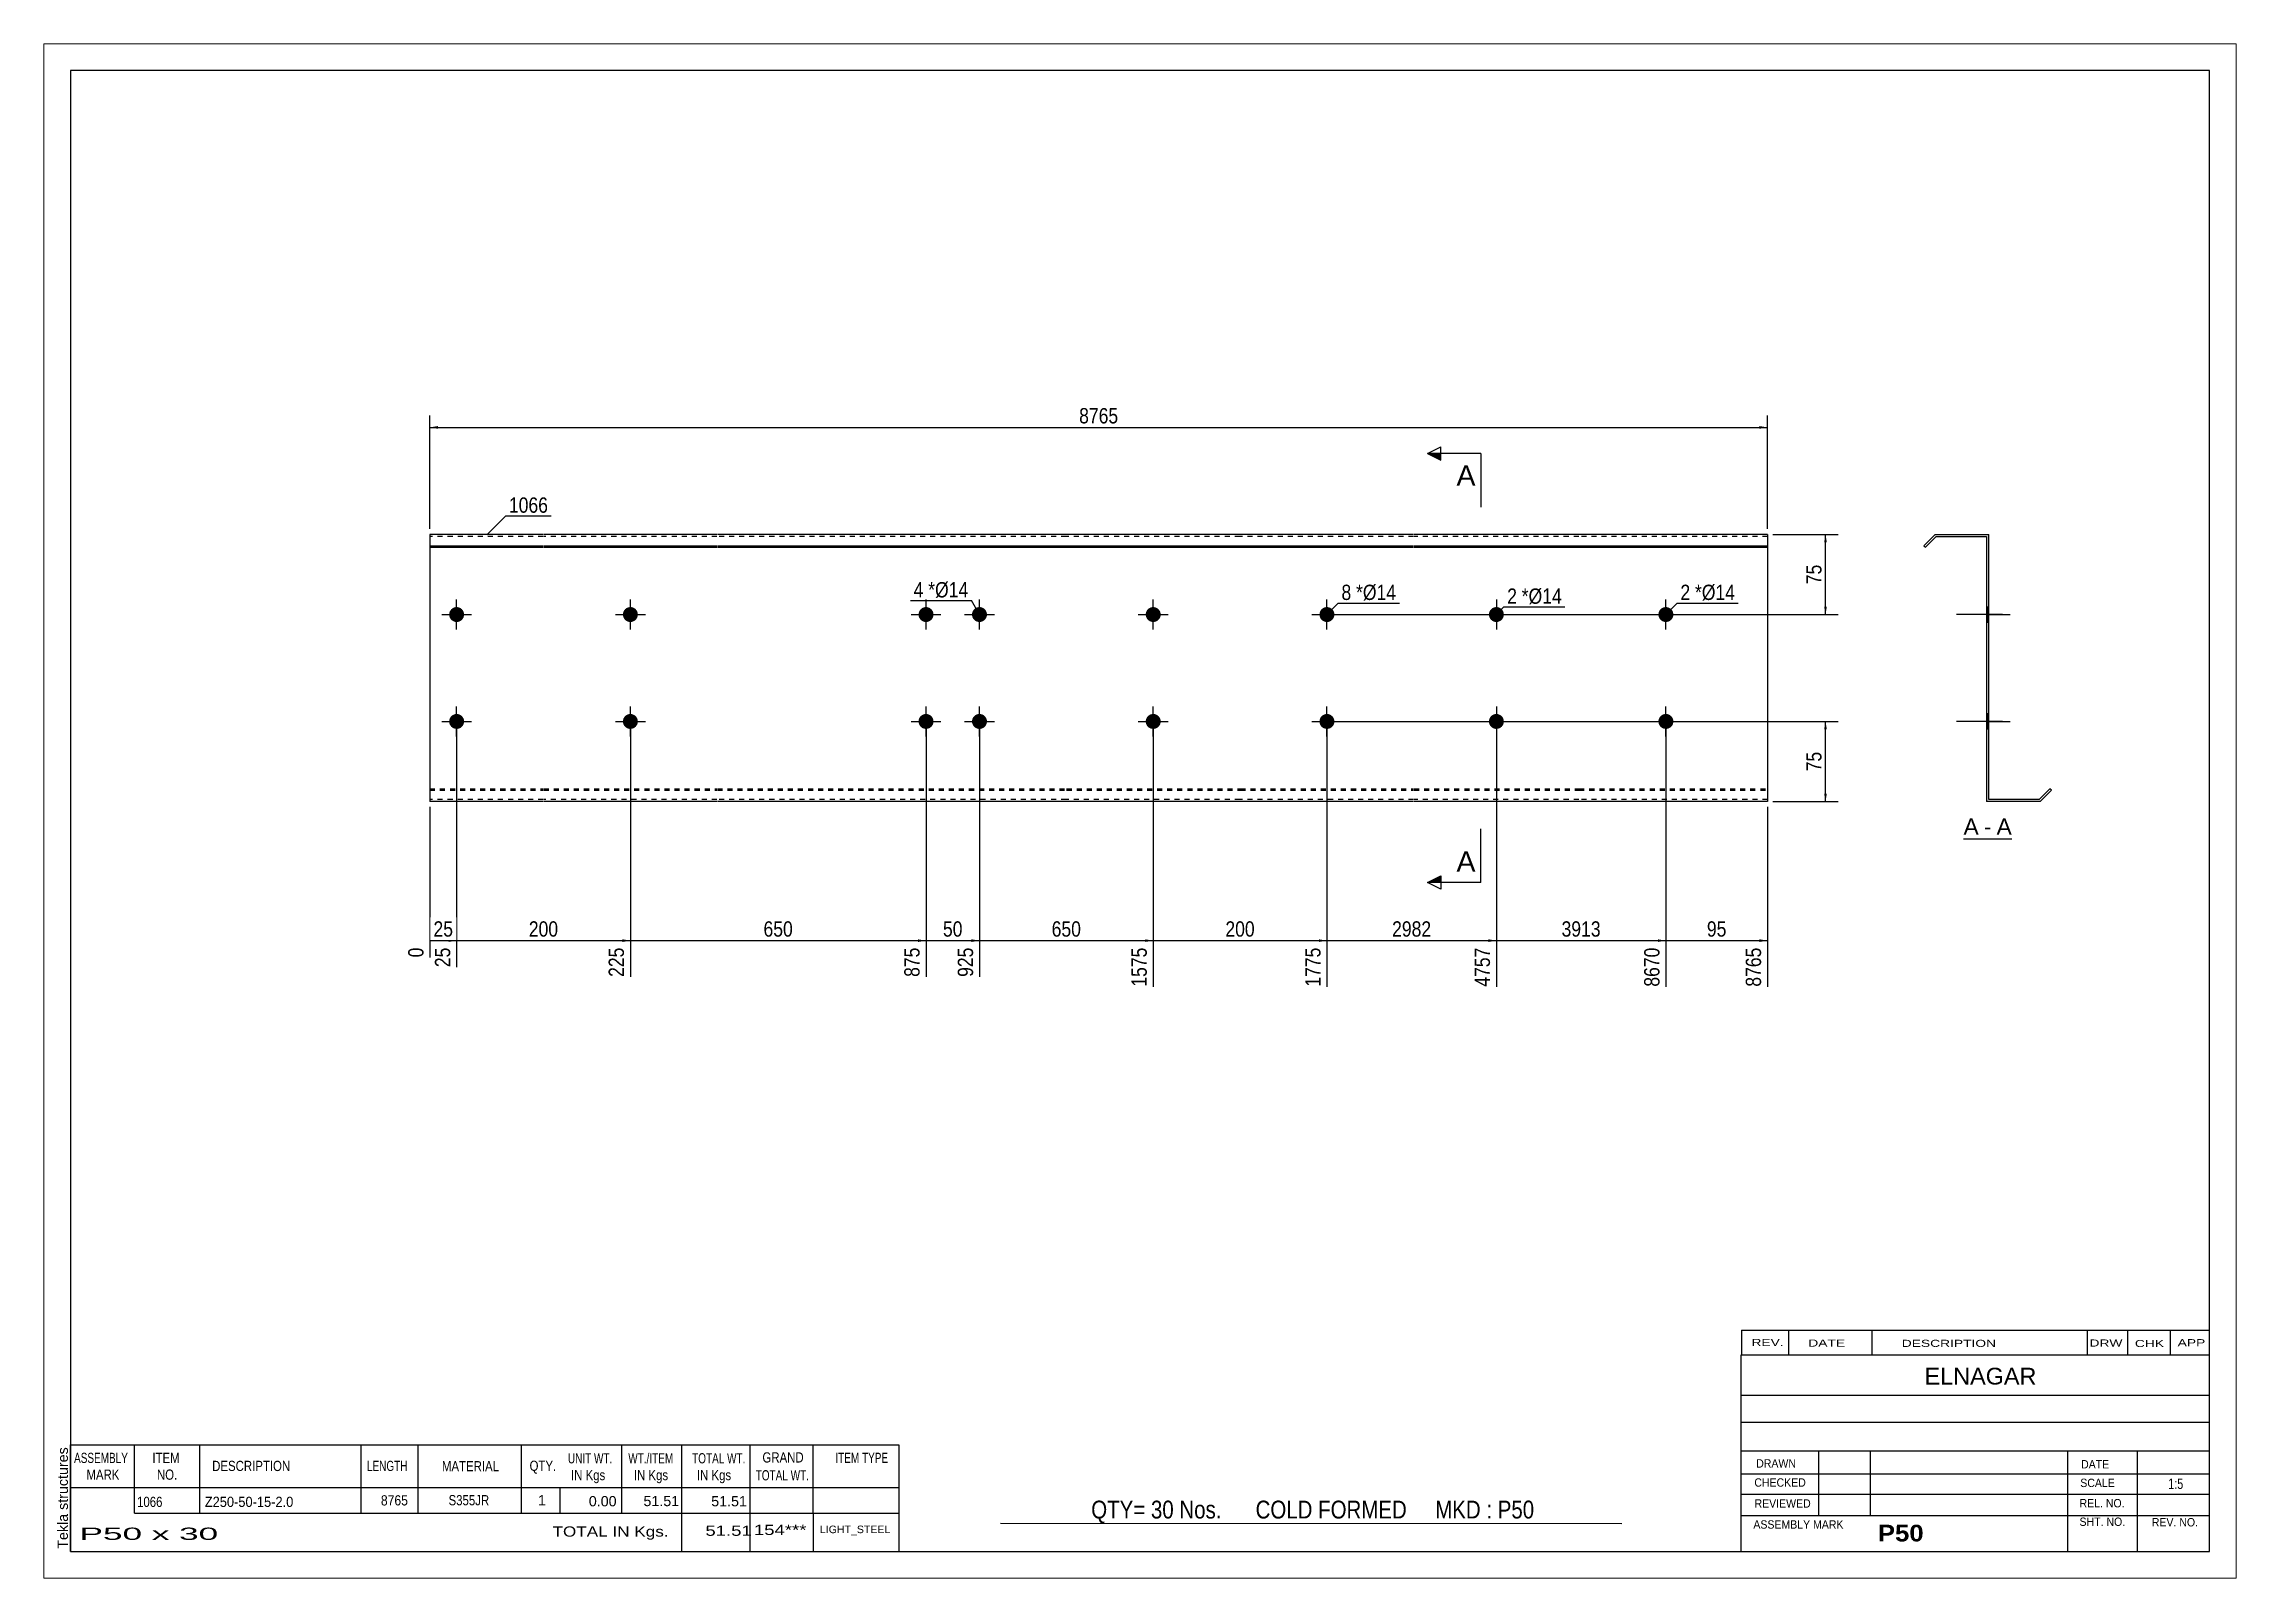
# Paper-space layout 'Layout1' of a CAD drawing. Header units: millimetres. Extents: x 0 to 410, y 0 to 287.
# The model-space entities are those that its viewports show. They can reach past a viewport. Long polylines and large blocks are cut down to what shows.
import ezdxf

# ---------------------------------------------------------------- set-up
doc = ezdxf.new("R2010")
doc.units = ezdxf.units.MM
doc.linetypes.add('DXK_LINE_DOT1', pattern=[1.8814, 0.9407, -0.9407])
doc.layers.add('Viewport layer', color=7, linetype='Continuous', plot=False)
doc.styles.add('Arial', font='ARIAL.TTF', dxfattribs={"height": 0.2})
doc.styles.add('Arial Bold', font='ARIALBD.TTF', dxfattribs={"height": 0.2})
doc.styles.add('Arial Narrow', font='ARIALN.TTF', dxfattribs={"height": 0.2})

# ---------------------------------------------------------------- blocks, each defined once
blk = doc.blocks.new('Unknown-629082755-1583')
at = {"color": 5, "linetype": 'Continuous'}
for p, q in [((332.8, 111.75), (-67.2, 111.75)), ((-67.2, 111.75), (-67.2, -165.25)), ((332.8, -165.25), (332.8, 111.75)), ((-67.2, -165.25), (332.8, -165.25))]:
    blk.add_line(p, q, dxfattribs=at)
at = {"color": 174, "linetype": 'Continuous', "style": 'Arial'}
blk.add_text('Tekla structures', height=1.9102, rotation=90, dxfattribs=at).set_placement((-67.7, -164.75))
blk = doc.blocks.new('Unknown-629082755-12 - 1229')
at = {"color": 7, "linetype": 'Continuous'}
blk.add_line((286.81, -31.95), (295.84, -31.95), dxfattribs=at)
at = {"color": 0, "linetype": 'Continuous'}
blk.add_wipeout([(289.65, -31.2), (289.65, -28), (286.81, -28), (286.81, -31.2)], dxfattribs=at)
blk.add_wipeout([(292.03, -31.2), (292.03, -28), (290.61, -28), (290.61, -31.2)], dxfattribs=at)
at = {"color": 96, "linetype": 'Continuous', "style": 'Arial'}
blk.add_text('A', height=3.06, dxfattribs=at).set_placement((286.81, -31.2))
at = {"color": 0, "linetype": 'Continuous'}
blk.add_wipeout([(295.84, -31.2), (295.84, -28), (292.99, -28), (292.99, -31.2)], dxfattribs=at)
at = {"color": 96, "linetype": 'Continuous', "style": 'Arial'}
for s, p in [('A', (292.99, -31.2)), ('-', (290.61, -31.2))]:
    blk.add_text(s, height=3.06, dxfattribs=at).set_placement(p)
blk = doc.blocks.new('Bolt-629082755-1223 - 1203')
at = {"linetype": 'Continuous'}
for points in [[(3.6, 10, -1), (6.4, 10, -1)], [(166.36, 10, -1), (169.16, 10, -1)]]:
    blk.add_hatch(color=3, dxfattribs=at).paths.add_polyline_path(points)
at = {"color": 3, "linetype": 'Continuous'}
for p, q in [((5, 7.2), (5, 12.8)), ((167.76, 7.2), (167.76, 12.8)), ((2.2, 10), (7.8, 10)), ((164.96, 10), (170.56, 10))]:
    blk.add_line(p, q, dxfattribs=at)
blk = doc.blocks.new('Part-629082755-1218 - 1203')
at = {"color": 2, "linetype": 'Continuous'}
for p, q in [((0, 25), (0, -25)), ((21.19, 25), (0, 25)), ((53.68, 25), (21.29, 25)), ((118.98, 25), (53.78, 25)), ((151.46, 25), (119.08, 25)), ((183.95, 25), (151.56, 25)), ((214.85, 25), (184.05, 25)), ((250.15, 25), (214.95, 25)), ((250.15, 25), (250.15, -25)), ((0, 22.88), (21.19, 22.88)), ((0, 22.6), (21.19, 22.6)), ((21.29, 22.88), (53.68, 22.88)), ((21.29, 22.6), (53.68, 22.6)), ((53.78, 22.88), (118.98, 22.88)), ((53.78, 22.6), (118.98, 22.6)), ((119.08, 22.88), (151.46, 22.88)), ((119.08, 22.6), (151.46, 22.6)), ((151.56, 22.88), (183.95, 22.88)), ((151.56, 22.6), (183.95, 22.6)), ((184.05, 22.88), (214.85, 22.88)), ((184.05, 22.6), (214.85, 22.6)), ((214.95, 22.88), (250.15, 22.88)), ((214.95, 22.6), (250.15, 22.6)), ((21.19, -25), (0, -25)), ((53.68, -25), (21.29, -25)), ((118.98, -25), (53.78, -25)), ((151.46, -25), (119.08, -25)), ((183.95, -25), (151.56, -25)), ((214.85, -25), (184.05, -25)), ((250.15, -25), (214.95, -25))]:
    blk.add_line(p, q, dxfattribs=at)
at = {"color": 7, "linetype": 'DXK_LINE_DOT1'}
for p, q in [((21.19, 24.6), (0, 24.6)), ((53.68, 24.6), (21.29, 24.6)), ((118.98, 24.6), (53.78, 24.6)), ((151.46, 24.6), (119.08, 24.6)), ((183.95, 24.6), (151.56, 24.6)), ((214.85, 24.6), (184.05, 24.6)), ((250.15, 24.6), (214.95, 24.6)), ((0, -22.6), (21.19, -22.6)), ((0, -22.88), (21.19, -22.88)), ((21.19, -24.6), (0, -24.6)), ((21.29, -22.6), (53.68, -22.6)), ((21.29, -22.88), (53.68, -22.88)), ((53.68, -24.6), (21.29, -24.6)), ((53.78, -22.6), (118.98, -22.6)), ((53.78, -22.88), (118.98, -22.88)), ((118.98, -24.6), (53.78, -24.6)), ((119.08, -22.6), (151.46, -22.6)), ((119.08, -22.88), (151.46, -22.88)), ((151.46, -24.6), (119.08, -24.6)), ((151.56, -22.6), (183.95, -22.6)), ((151.56, -22.88), (183.95, -22.88)), ((183.95, -24.6), (151.56, -24.6)), ((184.05, -22.6), (214.85, -22.6)), ((184.05, -22.88), (214.85, -22.88)), ((214.85, -24.6), (184.05, -24.6)), ((214.95, -22.6), (250.15, -22.6)), ((214.95, -22.88), (250.15, -22.88)), ((250.15, -24.6), (214.95, -24.6))]:
    blk.add_line(p, q, dxfattribs=at)
blk = doc.blocks.new('Bolt-629082755-1219 - 1203')
at = {"linetype": 'Continuous'}
for points in [[(91.38, 10, -1), (94.18, 10, -1)], [(101.38, 10, -1), (104.18, 10, -1)], [(91.38, -10, -1), (94.18, -10, -1)], [(101.38, -10, -1), (104.18, -10, -1)]]:
    blk.add_hatch(color=3, dxfattribs=at).paths.add_polyline_path(points)
at = {"color": 3, "linetype": 'Continuous'}
for p, q in [((92.78, 7.2), (92.78, 12.8)), ((102.78, 7.2), (102.78, 12.8)), ((89.98, 10), (95.58, 10)), ((99.98, 10), (105.58, 10)), ((92.78, -12.8), (92.78, -7.2)), ((102.78, -12.8), (102.78, -7.2)), ((89.98, -10), (95.58, -10)), ((99.98, -10), (105.58, -10))]:
    blk.add_line(p, q, dxfattribs=at)
blk = doc.blocks.new('Bolt-629082755-1220 - 1203')
at = {"linetype": 'Continuous'}
for points in [[(36.09, 10, -1), (38.89, 10, -1)], [(133.87, 10, -1), (136.67, 10, -1)]]:
    blk.add_hatch(color=3, dxfattribs=at).paths.add_polyline_path(points)
at = {"color": 3, "linetype": 'Continuous'}
for p, q in [((37.49, 7.2), (37.49, 12.8)), ((135.27, 7.2), (135.27, 12.8)), ((34.69, 10), (40.29, 10)), ((132.47, 10), (138.07, 10))]:
    blk.add_line(p, q, dxfattribs=at)
blk = doc.blocks.new('Bolt-629082755-1221 - 1203')
at = {"linetype": 'Continuous'}
for points in [[(36.09, -10, -1), (38.89, -10, -1)], [(133.87, -10, -1), (136.67, -10, -1)]]:
    blk.add_hatch(color=3, dxfattribs=at).paths.add_polyline_path(points)
at = {"color": 3, "linetype": 'Continuous'}
for p, q in [((37.49, -12.8), (37.49, -7.2)), ((135.27, -12.8), (135.27, -7.2)), ((34.69, -10), (40.29, -10)), ((132.47, -10), (138.07, -10))]:
    blk.add_line(p, q, dxfattribs=at)
blk = doc.blocks.new('Bolt-629082755-1222 - 1203')
at = {"linetype": 'Continuous'}
for points in [[(3.6, -10, -1), (6.4, -10, -1)], [(166.36, -10, -1), (169.16, -10, -1)]]:
    blk.add_hatch(color=3, dxfattribs=at).paths.add_polyline_path(points)
at = {"color": 3, "linetype": 'Continuous'}
for p, q in [((5, -12.8), (5, -7.2)), ((167.76, -12.8), (167.76, -7.2)), ((2.2, -10), (7.8, -10)), ((164.96, -10), (170.56, -10))]:
    blk.add_line(p, q, dxfattribs=at)
blk = doc.blocks.new('Bolt-629082755-1224 - 1203')
at = {"linetype": 'Continuous'}
for points in [[(200.85, 10, -1), (198.05, 10, -1)], [(200.85, -10, -1), (198.05, -10, -1)]]:
    blk.add_hatch(color=3, dxfattribs=at).paths.add_polyline_path(points)
at = {"color": 3, "linetype": 'Continuous'}
for p, q in [((199.45, 12.8), (199.45, 7.2)), ((196.65, 10), (202.25, 10)), ((199.45, -7.2), (199.45, -12.8)), ((196.65, -10), (202.25, -10))]:
    blk.add_line(p, q, dxfattribs=at)
blk = doc.blocks.new('Bolt-629082755-1225 - 1203')
at = {"linetype": 'Continuous'}
for points in [[(229.75, 10, -1), (232.55, 10, -1)], [(229.75, -10, -1), (232.55, -10, -1)]]:
    blk.add_hatch(color=3, dxfattribs=at).paths.add_polyline_path(points)
at = {"color": 3, "linetype": 'Continuous'}
for p, q in [((231.15, 7.2), (231.15, 12.8)), ((228.35, 10), (233.95, 10)), ((231.15, -12.8), (231.15, -7.2)), ((228.35, -10), (233.95, -10))]:
    blk.add_line(p, q, dxfattribs=at)
blk = doc.blocks.new('Bolt-629082755-1232 - 1229')
at = {"linetype": 'Continuous'}
for points in [[(291.12, 11.4), (291.12, 8.6), (291.52, 8.6), (291.52, 11.4)], [(291.12, 11.4), (291.12, 8.6), (291.52, 8.6), (291.52, 11.4)], [(291.12, -8.6), (291.12, -11.4), (291.52, -11.4), (291.52, -8.6)], [(291.12, -8.6), (291.12, -11.4), (291.52, -11.4), (291.52, -8.6)]]:
    blk.add_hatch(color=3, dxfattribs=at).paths.add_polyline_path(points)
at = {"color": 3, "linetype": 'Continuous'}
for p, q in [((294.12, 10), (286.52, 10)), ((294.12, 10), (286.52, 10)), ((291.52, 11.4), (291.12, 11.4)), ((291.52, 11.4), (291.12, 11.4)), ((291.52, 8.6), (291.12, 8.6)), ((291.52, 8.6), (291.12, 8.6)), ((294.12, -10), (286.52, -10)), ((294.12, -10), (286.52, -10)), ((291.52, -8.6), (291.12, -8.6)), ((291.52, -8.6), (291.12, -8.6)), ((291.52, -11.4), (291.12, -11.4)), ((291.52, -11.4), (291.12, -11.4))]:
    blk.add_line(p, q, dxfattribs=at)
blk = doc.blocks.new('Part-629082755-1231 - 1229')
at = {"color": 2, "linetype": 'Continuous'}
for p, q in [((281.52, 25), (279.4, 22.88)), ((281.52, 25), (291.52, 25)), ((291.52, -24.6), (291.52, 25)), ((279.4, 22.88), (279.68, 22.6)), ((279.68, 22.6), (281.69, 24.6)), ((281.69, 24.6), (291.12, 24.6)), ((291.12, 24.6), (291.12, -25)), ((300.96, -24.6), (291.52, -24.6)), ((302.96, -22.6), (300.96, -24.6)), ((301.12, -25), (303.24, -22.88)), ((303.24, -22.88), (302.96, -22.6)), ((301.12, -25), (291.12, -25))]:
    blk.add_line(p, q, dxfattribs=at)
blk = doc.blocks.new('Bolt-629082755-1233 - 1229')
at = {"linetype": 'Continuous'}
blk.add_hatch(color=3, dxfattribs=at).paths.add_polyline_path([(291.12, 11.4), (291.12, 8.6), (291.52, 8.6), (291.52, 11.4)])
blk.add_hatch(color=3, dxfattribs=at).paths.add_polyline_path([(291.12, 11.4), (291.12, 8.6), (291.52, 8.6), (291.52, 11.4)])
at = {"color": 3, "linetype": 'Continuous'}
for p, q in [((293.12, 10), (286.52, 10)), ((293.12, 10), (286.52, 10)), ((291.52, 11.4), (291.12, 11.4)), ((291.52, 11.4), (291.12, 11.4)), ((291.52, 8.6), (291.12, 8.6)), ((291.52, 8.6), (291.12, 8.6))]:
    blk.add_line(p, q, dxfattribs=at)
blk = doc.blocks.new('Bolt-629082755-1234 - 1229')
at = {"linetype": 'Continuous'}
blk.add_hatch(color=3, dxfattribs=at).paths.add_polyline_path([(291.12, -8.6), (291.12, -11.4), (291.52, -11.4), (291.52, -8.6)])
blk.add_hatch(color=3, dxfattribs=at).paths.add_polyline_path([(291.12, -8.6), (291.12, -11.4), (291.52, -11.4), (291.52, -8.6)])
at = {"color": 3, "linetype": 'Continuous'}
for p, q in [((293.12, -10), (286.52, -10)), ((293.12, -10), (286.52, -10)), ((291.52, -8.6), (291.12, -8.6)), ((291.52, -8.6), (291.12, -8.6)), ((291.52, -11.4), (291.12, -11.4)), ((291.52, -11.4), (291.12, -11.4))]:
    blk.add_line(p, q, dxfattribs=at)
blk = doc.blocks.new('Bolt-629082755-1235 - 1229')
at = {"linetype": 'Continuous'}
blk.add_hatch(color=3, dxfattribs=at).paths.add_polyline_path([(291.12, -8.6), (291.12, -11.4), (291.52, -11.4), (291.52, -8.6)])
blk.add_hatch(color=3, dxfattribs=at).paths.add_polyline_path([(291.12, -8.6), (291.12, -11.4), (291.52, -11.4), (291.52, -8.6)])
at = {"color": 3, "linetype": 'Continuous'}
for p, q in [((293.12, -10), (286.52, -10)), ((293.12, -10), (286.52, -10)), ((291.52, -8.6), (291.12, -8.6)), ((291.52, -8.6), (291.12, -8.6)), ((291.52, -11.4), (291.12, -11.4)), ((291.52, -11.4), (291.12, -11.4))]:
    blk.add_line(p, q, dxfattribs=at)
blk = doc.blocks.new('Bolt-629082755-1236 - 1229')
at = {"linetype": 'Continuous'}
blk.add_hatch(color=3, dxfattribs=at).paths.add_polyline_path([(291.12, 11.4), (291.12, 8.6), (291.52, 8.6), (291.52, 11.4)])
blk.add_hatch(color=3, dxfattribs=at).paths.add_polyline_path([(291.12, 11.4), (291.12, 8.6), (291.52, 8.6), (291.52, 11.4)])
at = {"color": 3, "linetype": 'Continuous'}
for p, q in [((293.12, 10), (286.52, 10)), ((293.12, 10), (286.52, 10)), ((291.52, 11.4), (291.12, 11.4)), ((291.52, 11.4), (291.12, 11.4)), ((291.52, 8.6), (291.12, 8.6)), ((291.52, 8.6), (291.12, 8.6))]:
    blk.add_line(p, q, dxfattribs=at)
blk = doc.blocks.new('Bolt-629082755-1237 - 1229')
at = {"linetype": 'Continuous'}
for points in [[(291.52, 8.6), (291.52, 11.4), (291.12, 11.4), (291.12, 8.6)], [(291.52, -11.4), (291.52, -8.6), (291.12, -8.6), (291.12, -11.4)]]:
    blk.add_hatch(color=3, dxfattribs=at).paths.add_polyline_path(points)
at = {"color": 3, "linetype": 'Continuous'}
for p, q in [((291.12, 11.4), (291.52, 11.4)), ((291.12, 10), (295.52, 10)), ((291.12, 8.6), (291.52, 8.6)), ((291.12, -8.6), (291.52, -8.6)), ((291.12, -10), (295.52, -10)), ((291.12, -11.4), (291.52, -11.4))]:
    blk.add_line(p, q, dxfattribs=at)
blk = doc.blocks.new('Bolt-629082755-1238 - 1229')
at = {"linetype": 'Continuous'}
for points in [[(291.12, 11.4), (291.12, 8.6), (291.52, 8.6), (291.52, 11.4)], [(291.12, -8.6), (291.12, -11.4), (291.52, -11.4), (291.52, -8.6)]]:
    blk.add_hatch(color=3, dxfattribs=at).paths.add_polyline_path(points)
at = {"color": 3, "linetype": 'Continuous'}
for p, q in [((294.12, 10), (285.52, 10)), ((291.52, 11.4), (291.12, 11.4)), ((291.52, 8.6), (291.12, 8.6)), ((294.12, -10), (285.52, -10)), ((291.52, -8.6), (291.12, -8.6)), ((291.52, -11.4), (291.12, -11.4))]:
    blk.add_line(p, q, dxfattribs=at)
blk = doc.blocks.new('StraightDimension-629082755-1249 - 1203')
at = {"linetype": 'Continuous'}
blk.add_hatch(color=7, dxfattribs=at).paths.add_polyline_path([(248.65, -50.75), (250.15, -51), (248.65, -51.25)])
at = {"color": 7, "linetype": 'Continuous'}
for p, q in [((231.15, -11), (231.15, -59.61)), ((250.15, -26), (250.15, -59.61)), ((231.15, -51), (250.15, -51))]:
    blk.add_line(p, q, dxfattribs=at)
at = {"color": 0}
blk.add_wipeout([(243.07, -50.85), (243.07, -46.65), (238.22, -46.65), (238.22, -50.85)], dxfattribs=at)
at = {"color": 0, "linetype": 'Continuous'}
blk.add_wipeout([(249.55, -51.7), (245.35, -51.7), (245.35, -60.21), (249.55, -60.21)], dxfattribs=at)
at = {"color": 3, "style": 'Arial Narrow'}
blk.add_text('95', height=2.863, dxfattribs=at).set_placement((238.82, -50.25))
at = {"color": 3, "linetype": 'Continuous', "style": 'Arial Narrow'}
blk.add_text('8765', height=2.863, rotation=90.0002, dxfattribs=at).set_placement((248.95, -59.61))
blk = doc.blocks.new('StraightDimension-629082755-1250 - 1203')
at = {"linetype": 'Continuous'}
blk.add_hatch(color=7, dxfattribs=at).paths.add_polyline_path([(229.65, -50.75), (231.15, -51), (229.65, -51.25)])
at = {"color": 7, "linetype": 'Continuous'}
for p, q in [((199.45, -11), (199.45, -59.61)), ((231.15, -11), (231.15, -59.61)), ((199.45, -51), (231.15, -51))]:
    blk.add_line(p, q, dxfattribs=at)
at = {"color": 0}
blk.add_wipeout([(219.55, -50.85), (219.55, -46.65), (211.04, -46.65), (211.04, -50.85)], dxfattribs=at)
at = {"color": 0, "linetype": 'Continuous'}
blk.add_wipeout([(230.55, -51.7), (226.35, -51.7), (226.35, -60.21), (230.55, -60.21)], dxfattribs=at)
at = {"color": 3, "style": 'Arial Narrow'}
blk.add_text('3913', height=2.863, dxfattribs=at).set_placement((211.64, -50.25))
at = {"color": 3, "linetype": 'Continuous', "style": 'Arial Narrow'}
blk.add_text('8670', height=2.863, rotation=90.0002, dxfattribs=at).set_placement((229.95, -59.61))
blk = doc.blocks.new('StraightDimension-629082755-1251 - 1203')
at = {"linetype": 'Continuous'}
blk.add_hatch(color=7, dxfattribs=at).paths.add_polyline_path([(197.95, -50.75), (199.45, -51), (197.95, -51.25)])
at = {"color": 7, "linetype": 'Continuous'}
for p, q in [((167.76, -11), (167.76, -59.61)), ((199.45, -11), (199.45, -59.61)), ((167.76, -51), (199.45, -51))]:
    blk.add_line(p, q, dxfattribs=at)
at = {"color": 0}
blk.add_wipeout([(187.86, -50.85), (187.86, -46.65), (179.35, -46.65), (179.35, -50.85)], dxfattribs=at)
at = {"color": 0, "linetype": 'Continuous'}
blk.add_wipeout([(198.85, -51.7), (194.65, -51.7), (194.65, -60.21), (198.85, -60.21)], dxfattribs=at)
at = {"color": 3, "style": 'Arial Narrow'}
blk.add_text('2982', height=2.863, dxfattribs=at).set_placement((179.95, -50.25))
at = {"color": 3, "linetype": 'Continuous', "style": 'Arial Narrow'}
blk.add_text('4757', height=2.863, rotation=90.0002, dxfattribs=at).set_placement((198.25, -59.61))
blk = doc.blocks.new('StraightDimension-629082755-1252 - 1203')
at = {"linetype": 'Continuous'}
blk.add_hatch(color=7, dxfattribs=at).paths.add_polyline_path([(166.26, -50.75), (167.76, -51), (166.26, -51.25)])
at = {"color": 7, "linetype": 'Continuous'}
for p, q in [((135.27, -11), (135.27, -59.61)), ((167.76, -11), (167.76, -59.61)), ((135.27, -51), (167.76, -51))]:
    blk.add_line(p, q, dxfattribs=at)
at = {"color": 0}
blk.add_wipeout([(154.86, -50.85), (154.86, -46.65), (148.17, -46.65), (148.17, -50.85)], dxfattribs=at)
at = {"color": 0, "linetype": 'Continuous'}
blk.add_wipeout([(167.16, -51.7), (162.96, -51.7), (162.96, -60.21), (167.16, -60.21)], dxfattribs=at)
at = {"color": 3, "style": 'Arial Narrow'}
blk.add_text('200', height=2.863, dxfattribs=at).set_placement((148.77, -50.25))
at = {"color": 3, "linetype": 'Continuous', "style": 'Arial Narrow'}
blk.add_text('1775', height=2.863, rotation=90.0002, dxfattribs=at).set_placement((166.56, -59.61))
blk = doc.blocks.new('StraightDimension-629082755-1253 - 1203')
at = {"linetype": 'Continuous'}
blk.add_hatch(color=7, dxfattribs=at).paths.add_polyline_path([(133.77, -50.75), (135.27, -51), (133.77, -51.25)])
at = {"color": 7, "linetype": 'Continuous'}
for p, q in [((102.78, -11), (102.78, -57.78)), ((135.27, -11), (135.27, -59.61)), ((102.78, -51), (135.27, -51))]:
    blk.add_line(p, q, dxfattribs=at)
at = {"color": 0}
blk.add_wipeout([(122.37, -50.85), (122.37, -46.65), (115.68, -46.65), (115.68, -50.85)], dxfattribs=at)
at = {"color": 0, "linetype": 'Continuous'}
blk.add_wipeout([(134.67, -51.7), (130.47, -51.7), (130.47, -60.21), (134.67, -60.21)], dxfattribs=at)
at = {"color": 3, "style": 'Arial Narrow'}
blk.add_text('650', height=2.863, dxfattribs=at).set_placement((116.28, -50.25))
at = {"color": 3, "linetype": 'Continuous', "style": 'Arial Narrow'}
blk.add_text('1575', height=2.863, rotation=90.0002, dxfattribs=at).set_placement((134.07, -59.61))
blk = doc.blocks.new('StraightDimension-629082755-1254 - 1203')
at = {"linetype": 'Continuous'}
blk.add_hatch(color=7, dxfattribs=at).paths.add_polyline_path([(101.28, -50.75), (102.78, -51), (101.28, -51.25)])
at = {"color": 7, "linetype": 'Continuous'}
for p, q in [((92.78, -11), (92.78, -57.78)), ((102.78, -11), (102.78, -57.78)), ((92.78, -51), (102.78, -51))]:
    blk.add_line(p, q, dxfattribs=at)
at = {"color": 0}
blk.add_wipeout([(100.21, -50.85), (100.21, -46.65), (95.35, -46.65), (95.35, -50.85)], dxfattribs=at)
at = {"color": 0, "linetype": 'Continuous'}
blk.add_wipeout([(102.18, -51.7), (97.98, -51.7), (97.98, -58.38), (102.18, -58.38)], dxfattribs=at)
at = {"color": 3, "style": 'Arial Narrow'}
blk.add_text('50', height=2.863, dxfattribs=at).set_placement((95.95, -50.25))
at = {"color": 3, "linetype": 'Continuous', "style": 'Arial Narrow'}
blk.add_text('925', height=2.863, rotation=90.0002, dxfattribs=at).set_placement((101.58, -57.78))
blk = doc.blocks.new('StraightDimension-629082755-1255 - 1203')
at = {"linetype": 'Continuous'}
blk.add_hatch(color=7, dxfattribs=at).paths.add_polyline_path([(91.28, -50.75), (92.78, -51), (91.28, -51.25)])
at = {"color": 7, "linetype": 'Continuous'}
for p, q in [((37.49, -11), (37.49, -57.78)), ((92.78, -11), (92.78, -57.78)), ((37.49, -51), (92.78, -51))]:
    blk.add_line(p, q, dxfattribs=at)
at = {"color": 0}
blk.add_wipeout([(68.48, -50.85), (68.48, -46.65), (61.79, -46.65), (61.79, -50.85)], dxfattribs=at)
at = {"color": 0, "linetype": 'Continuous'}
blk.add_wipeout([(92.18, -51.7), (87.98, -51.7), (87.98, -58.38), (92.18, -58.38)], dxfattribs=at)
at = {"color": 3, "style": 'Arial Narrow'}
blk.add_text('650', height=2.863, dxfattribs=at).set_placement((62.39, -50.25))
at = {"color": 3, "linetype": 'Continuous', "style": 'Arial Narrow'}
blk.add_text('875', height=2.863, rotation=90.0002, dxfattribs=at).set_placement((91.58, -57.78))
blk = doc.blocks.new('StraightDimension-629082755-1256 - 1203')
at = {"linetype": 'Continuous'}
blk.add_hatch(color=7, dxfattribs=at).paths.add_polyline_path([(35.99, -50.75), (37.49, -51), (35.99, -51.25)])
at = {"color": 7, "linetype": 'Continuous'}
for p, q in [((5, -11), (5, -55.96)), ((37.49, -11), (37.49, -57.78)), ((5, -51), (37.49, -51))]:
    blk.add_line(p, q, dxfattribs=at)
at = {"color": 0}
blk.add_wipeout([(24.59, -50.85), (24.59, -46.65), (17.9, -46.65), (17.9, -50.85)], dxfattribs=at)
at = {"color": 0, "linetype": 'Continuous'}
blk.add_wipeout([(36.89, -51.7), (32.69, -51.7), (32.69, -58.38), (36.89, -58.38)], dxfattribs=at)
at = {"color": 3, "style": 'Arial Narrow'}
blk.add_text('200', height=2.863, dxfattribs=at).set_placement((18.5, -50.25))
at = {"color": 3, "linetype": 'Continuous', "style": 'Arial Narrow'}
blk.add_text('225', height=2.863, rotation=90.0002, dxfattribs=at).set_placement((36.29, -57.78))
blk = doc.blocks.new('StraightDimension-629082755-1257 - 1203')
at = {"linetype": 'Continuous'}
blk.add_hatch(color=7, dxfattribs=at).paths.add_polyline_path([(3.5, -50.75), (5, -51), (3.5, -51.25)])
at = {"color": 7, "linetype": 'Continuous'}
for p, q in [((5, -11), (5, -55.96)), ((0, -26), (0, -54.13)), ((0, -51), (5, -51))]:
    blk.add_line(p, q, dxfattribs=at)
at = {"color": 0}
blk.add_wipeout([(4.93, -50.85), (4.93, -46.65), (0.07, -46.65), (0.07, -50.85)], dxfattribs=at)
at = {"color": 0, "linetype": 'Continuous'}
blk.add_wipeout([(4.4, -51.7), (0.2, -51.7), (0.2, -56.56), (4.4, -56.56)], dxfattribs=at)
blk.add_wipeout([(-0.6, -51.7), (-4.8, -51.7), (-4.8, -54.73), (-0.6, -54.73)], dxfattribs=at)
at = {"color": 3, "style": 'Arial Narrow'}
blk.add_text('25', height=2.863, dxfattribs=at).set_placement((0.67, -50.25))
at = {"color": 3, "linetype": 'Continuous', "style": 'Arial Narrow'}
for s, height, p in [('0', 2.86, (-1.2, -54.13)), ('25', 2.863, (3.8, -55.96))]:
    blk.add_text(s, height=height, rotation=90.0002, dxfattribs=at).set_placement(p)
blk = doc.blocks.new('StraightDimension-629082755-1294 - 1203')
at = {"linetype": 'Continuous'}
for points in [[(260.75, 23.5), (261, 25), (261.25, 23.5)], [(261.25, 11.5), (261, 10), (260.75, 11.5)]]:
    blk.add_hatch(color=7, dxfattribs=at).paths.add_polyline_path(points)
at = {"color": 7, "linetype": 'Continuous'}
for p, q in [((251.15, 25), (263.4, 25)), ((261, 10), (261, 25)), ((168.76, 10), (263.4, 10))]:
    blk.add_line(p, q, dxfattribs=at)
at = {"color": 0}
blk.add_wipeout([(260.85, 19.93), (256.65, 19.93), (256.65, 15.07), (260.85, 15.07)], dxfattribs=at)
at = {"color": 3, "style": 'Arial Narrow'}
blk.add_text('75', height=2.863, rotation=90.0002, dxfattribs=at).set_placement((260.25, 15.67))
blk = doc.blocks.new('StraightDimension-629082755-1302 - 1203')
at = {"linetype": 'Continuous'}
for points in [[(260.75, -11.5), (261, -10), (261.25, -11.5)], [(261.25, -23.5), (261, -25), (260.75, -23.5)]]:
    blk.add_hatch(color=7, dxfattribs=at).paths.add_polyline_path(points)
at = {"color": 7, "linetype": 'Continuous'}
for p, q in [((168.76, -10), (263.4, -10)), ((261, -25), (261, -10)), ((251.15, -25), (263.4, -25))]:
    blk.add_line(p, q, dxfattribs=at)
at = {"color": 0}
blk.add_wipeout([(260.85, -15.07), (256.65, -15.07), (256.65, -19.93), (260.85, -19.93)], dxfattribs=at)
at = {"color": 3, "style": 'Arial Narrow'}
blk.add_text('75', height=2.863, rotation=90.0002, dxfattribs=at).set_placement((260.25, -19.33))
blk = doc.blocks.new('StraightDimension-629082755-1309 - 1203')
at = {"linetype": 'Continuous'}
for points in [[(1.5, 44.75), (0, 45), (1.5, 45.25)], [(248.65, 45.25), (250.15, 45), (248.65, 44.75)]]:
    blk.add_hatch(color=7, dxfattribs=at).paths.add_polyline_path(points)
at = {"color": 7, "linetype": 'Continuous'}
for p, q in [((0, 26), (0, 47.25)), ((250.15, 26), (250.15, 47.25)), ((0, 45), (250.15, 45))]:
    blk.add_line(p, q, dxfattribs=at)
at = {"color": 0}
blk.add_wipeout([(129.33, 45.15), (129.33, 49.35), (120.82, 49.35), (120.82, 45.15)], dxfattribs=at)
at = {"color": 3, "style": 'Arial Narrow'}
blk.add_text('8765', height=2.863, dxfattribs=at).set_placement((121.42, 45.75))
blk = doc.blocks.new('CBS_CALLOFF-629082755-1607')
at = {"color": 7, "linetype": 'Continuous'}
blk.add_line((106.68, -159.98), (222.91, -160), dxfattribs=at)
at = {"color": 3, "linetype": 'Continuous', "style": 'Arial Narrow'}
blk.add_text('QTY= 30 Nos.      COLD FORMED     MKD : P50', height=3.3405, dxfattribs=at).set_placement((123.68, -159.09))
blk = doc.blocks.new('CBS_BOM-629082755-1606')
at = {"color": 7, "linetype": 'Continuous'}
for p, q in [((-67.23, -153.28), (-67.23, -145.28)), ((-67.23, -145.28), (87.69, -145.28)), ((-55.23, -153.28), (-55.23, -145.28)), ((-43.04, -153.28), (-43.04, -145.28)), ((-12.88, -153.28), (-12.88, -145.28)), ((-2.2, -153.28), (-2.2, -145.28)), ((17.12, -153.28), (17.12, -145.28)), ((35.92, -153.28), (35.92, -145.28)), ((47.13, -153.28), (47.13, -145.28)), ((59.92, -153.28), (59.92, -145.28)), ((71.67, -153.28), (71.67, -145.28)), ((87.69, -145.29), (87.69, -153.27)), ((-67.23, -153.28), (87.69, -153.28)), ((-67.23, -158.08), (-67.23, -153.28)), ((-55.23, -158.08), (-55.23, -153.28)), ((-43.04, -158.08), (-43.04, -153.28)), ((-12.88, -158.08), (-12.88, -153.28)), ((-2.2, -158.08), (-2.2, -153.28)), ((17.12, -158.08), (17.12, -153.28)), ((24.38, -158.08), (24.38, -153.28)), ((35.92, -158.08), (35.92, -153.28)), ((47.13, -158.08), (47.13, -153.28)), ((59.92, -158.08), (59.92, -153.28)), ((71.69, -158.08), (71.69, -153.28)), ((87.69, -153.28), (87.69, -158.08)), ((-67.23, -165.28), (-67.23, -158.1)), ((-55.23, -158.08), (87.69, -158.08)), ((47.13, -165.28), (47.13, -158.1)), ((59.92, -165.28), (59.92, -158.1)), ((71.73, -165.28), (71.73, -158.1)), ((87.69, -158.08), (87.69, -165.28)), ((-67.23, -165.28), (87.69, -165.28))]:
    blk.add_line(p, q, dxfattribs=at)
at = {"color": 3, "linetype": 'Continuous', "style": 'Arial'}
for s, height, width, p in [('ASSEMBLY', 1.91, 0.7, (-66.55, -148.71)), ('ITEM', 1.91, 0.8, (-51.9, -148.71)), ('UNIT WT.', 1.91, 0.7, (25.81, -148.78)), ('WT./ITEM', 1.91, 0.7, (37.1, -148.78)), ('TOTAL WT.', 1.91, 0.7, (49.04, -148.78)), ('GRAND', 1.91, 0.8, (62.19, -148.62)), ('ITEM TYPE', 1.91, 0.7, (75.83, -148.7)), ('MARK', 1.91, 0.8, (-64.23, -151.84)), ('NO.', 1.91, 0.8, (-51.05, -151.84)), ('DESCRIPTION', 1.9102, 0.8, (-40.72, -150.21)), ('LENGTH', 1.91, 0.7, (-11.77, -150.21)), ('MATERIAL', 1.91, 0.8, (2.25, -150.26)), ('QTY.', 1.91, 0.8, (18.64, -150.18)), ('IN Kgs', 1.91, 0.8, (26.39, -151.92)), ('IN Kgs', 1.91, 0.8, (38.14, -151.92)), ('IN Kgs', 1.91, 0.8, (49.93, -151.92)), ('TOTAL WT.', 1.91, 0.7, (60.93, -151.96))]:
    blk.add_text(s, height=height, dxfattribs=dict(at, width=width)).set_placement(p)
at = {"color": 7, "linetype": 'Continuous', "style": 'Arial'}
for s, height, width, p in [('1066', 1.91, 0.8, (-54.77, -156.93)), ('Z250-50-15-2.0', 1.9102, 0.9, (-42.1, -156.93)), ('8765', 1.91, 0.85, (-9.16, -156.65)), ('S355JR', 1.91, 0.8, (3.49, -156.62))]:
    blk.add_text(s, height=height, dxfattribs=dict(at, width=width)).set_placement(p)
for s, p in [('1', (20.21, -156.62)), ('0.00', (29.72, -156.81)), ('51.51', (39.94, -156.78)), ('51.51', (52.61, -156.81))]:
    blk.add_text(s, height=1.91, dxfattribs=at).set_placement(p)
at = {"color": 6, "linetype": 'Continuous', "style": 'Arial'}
for s, height, width, p in [('P50 x 30', 2.292, 2.05, (-65.51, -163.09)), ('TOTAL IN Kgs.', 1.9102, 1.2, (22.93, -162.48)), ('51.51', 1.91, 1.3, (51.52, -162.33)), ('154***', 1.91, 1.3, (60.59, -162.17))]:
    blk.add_text(s, height=height, dxfattribs=dict(at, width=width)).set_placement(p)
blk.add_text('LIGHT_STEEL', height=1.4135, dxfattribs=at).set_placement((72.94, -161.83))
blk = doc.blocks.new('CBS_NAME_BLOG-629082755-1608')
at = {"color": 7, "linetype": 'Continuous'}
for p, q in [((245.21, -128.5), (332.73, -128.5)), ((245.21, -165.21), (245.21, -128.5)), ((245.21, -136.04), (332.73, -136.04)), ((245.28, -141.09), (332.8, -141.09)), ((245.21, -146.46), (332.73, -146.46)), ((259.73, -158.57), (259.73, -146.47)), ((269.42, -158.54), (269.42, -146.47)), ((306.33, -165.21), (306.33, -146.48)), ((319.38, -165.21), (319.38, -146.47)), ((245.22, -150.76), (332.8, -150.74)), ((245.21, -154.51), (332.73, -154.51)), ((245.21, -158.55), (332.73, -158.55)), ((245.21, -165.25), (332.8, -165.25))]:
    blk.add_line(p, q, dxfattribs=at)
at = {"color": 3, "linetype": 'Continuous', "style": 'Arial'}
blk.add_text('ELNAGAR', height=3.133, dxfattribs=at).set_placement((279.53, -134.03))
at = {"color": 3, "linetype": 'Continuous'}
for s, height, style, width, p in [('CHECKED', 1.566, 'Arial', 0.9, (247.69, -153.14)), ('DRAWN', 1.566, 'Arial', 0.9, (248.04, -149.57)), ('SCALE', 1.566, 'Arial', 0.9, (308.65, -153.21)), ('DATE', 1.566, 'Arial', 0.9, (308.8, -149.73)), ('1:5', 1.957, 'Arial Narrow', 0.9, (325.1, -153.57)), ('REVIEWED', 1.566, 'Arial', 0.9, (247.73, -157.06)), ('REL. NO.', 1.566, 'Arial', 0.9, (308.51, -157.01)), ('ASSEMBLY MARK', 1.5663, 'Arial', 0.9, (247.51, -160.99)), ('SHT. NO.', 1.566, 'Arial', 0.9, (308.51, -160.48)), ('REV. NO.', 1.566, 'Arial', 0.9, (322.03, -160.57)), ('P50', 3.131, 'Arial Bold', 1.1, (270.79, -163.39))]:
    blk.add_text(s, height=height, dxfattribs=dict(at, style=style, width=width)).set_placement(p)
blk = doc.blocks.new('CBS_REVISION-629082755-1609')
at = {"color": 7, "linetype": 'Continuous'}
for p, q in [((245.29, -123.87), (332.79, -123.87)), ((245.29, -123.87), (245.29, -128.5)), ((254.09, -123.87), (254.09, -128.5)), ((269.68, -123.87), (269.68, -128.44)), ((309.94, -123.87), (309.94, -128.5)), ((317.48, -123.87), (317.48, -128.5)), ((325.43, -123.87), (325.43, -128.5)), ((245.29, -128.5), (332.79, -128.5))]:
    blk.add_line(p, q, dxfattribs=at)
at = {"color": 7, "style": 'Arial Narrow', "width": 1.7}
for s, height, p in [('REV.', 1.326, (247.15, -126.82)), ('DATE', 1.326, (257.78, -126.94)), ('DESCRIPTION', 1.3257, (275.26, -126.99)), ('DRW', 1.326, (310.37, -126.93)), ('CHK', 1.326, (318.86, -127.02)), ('APP', 1.326, (326.86, -126.87))]:
    blk.add_text(s, height=height, dxfattribs=at).set_placement(p)
blk = doc.blocks.new('Mark-629082755-1328 - 1203')
at = {"color": 0}
blk.add_wipeout([(203.29, 12.01), (203.29, 15.01), (201.47, 15.01), (201.47, 12.01)], dxfattribs=at)
blk.add_wipeout([(203.29, 12.01), (203.29, 15.01), (201.47, 15.01), (201.47, 12.01)], dxfattribs=at)
at = {"color": 7, "linetype": 'Continuous'}
blk.add_line((199.45, 10), (200.87, 11.41), dxfattribs=at)
at = {"color": 0}
blk.add_wipeout([(205.47, 12.01), (205.47, 15.01), (204.19, 15.01), (204.19, 12.01)], dxfattribs=at)
blk.add_wipeout([(205.47, 12.01), (205.47, 15.01), (204.19, 15.01), (204.19, 12.01)], dxfattribs=at)
at = {"color": 3, "style": 'Arial Narrow'}
blk.add_text('2', height=2.86, dxfattribs=at).set_placement((201.47, 12.01))
at = {"color": 0}
blk.add_wipeout([(211.68, 12.01), (211.68, 15.01), (205.47, 15.01), (205.47, 12.01)], dxfattribs=at)
blk.add_wipeout([(211.68, 12.01), (211.68, 15.01), (205.47, 15.01), (205.47, 12.01)], dxfattribs=at)
at = {"color": 7, "linetype": 'Continuous'}
blk.add_line((200.87, 11.41), (212.28, 11.41), dxfattribs=at)
at = {"color": 3, "style": 'Arial Narrow'}
for s, height, p in [('*', 2.86, (204.19, 12.01)), ('Ø14', 2.863, (205.47, 12.01))]:
    blk.add_text(s, height=height, dxfattribs=at).set_placement(p)
blk = doc.blocks.new('SectionMark-629082755-1247 - 1203')
at = {"linetype": 'Continuous'}
for points in [[(189.04, 40.1), (189.04, 38.85), (186.54, 40.1)], [(189.04, -38.85), (189.04, -40.1), (186.54, -40.1)]]:
    blk.add_hatch(color=30, dxfattribs=at).paths.add_polyline_path(points)
at = {"color": 30, "linetype": 'Continuous'}
for p, q in [((186.54, 40.1), (189.04, 41.35)), ((189.04, 38.85), (189.04, 41.35)), ((186.54, 40.1), (189.04, 38.85)), ((186.54, -40.1), (189.04, -38.85)), ((189.04, -41.35), (186.54, -40.1)), ((189.04, -38.85), (189.04, -41.35))]:
    blk.add_line(p, q, dxfattribs=at)
at = {"color": 0, "linetype": 'Continuous'}
for points in [[(195.54, 34.1), (195.54, 38.1), (191.99, 38.1), (191.99, 34.1)], [(195.54, -38.1), (195.54, -34.1), (191.99, -34.1), (191.99, -38.1)]]:
    blk.add_wipeout(points, dxfattribs=at)
at = {"color": 30, "linetype": 'Continuous'}
for p, q in [((196.54, 40.1), (186.54, 40.1)), ((196.54, 40.1), (196.54, 30.1)), ((196.54, -40.1), (196.54, -30.1)), ((196.54, -40.1), (186.54, -40.1))]:
    blk.add_line(p, q, dxfattribs=at)
at = {"color": 96, "linetype": 'Continuous', "style": 'Arial'}
for p in [(191.99, 34.1), (191.99, -38.1)]:
    blk.add_text('A', height=3.82, dxfattribs=at).set_placement(p)
blk = doc.blocks.new('Mark-629082755-1312 - 1203')
at = {"color": 0}
blk.add_wipeout([(22.09, 29.04), (22.09, 32.04), (14.78, 32.04), (14.78, 29.04)], dxfattribs=at)
blk.add_wipeout([(22.09, 29.04), (22.09, 32.04), (14.78, 32.04), (14.78, 29.04)], dxfattribs=at)
at = {"color": 7, "linetype": 'Continuous'}
for p, q in [((10.65, 24.9), (14.18, 28.44)), ((14.18, 28.44), (22.69, 28.44))]:
    blk.add_line(p, q, dxfattribs=at)
at = {"color": 3, "style": 'Arial Narrow'}
blk.add_text('1066', height=2.863, dxfattribs=at).set_placement((14.78, 29.04))
blk = doc.blocks.new('MarkSet-629082755-1322 - 1203')
at = {"color": 0}
blk.add_wipeout([(172.31, 12.72), (172.31, 15.72), (170.48, 15.72), (170.48, 12.72)], dxfattribs=at)
blk.add_wipeout([(172.31, 12.72), (172.31, 15.72), (170.48, 15.72), (170.48, 12.72)], dxfattribs=at)
at = {"color": 7, "linetype": 'Continuous'}
blk.add_line((167.76, 10), (169.88, 12.12), dxfattribs=at)
at = {"color": 0}
blk.add_wipeout([(174.48, 12.72), (174.48, 15.72), (173.21, 15.72), (173.21, 12.72)], dxfattribs=at)
blk.add_wipeout([(174.48, 12.72), (174.48, 15.72), (173.21, 15.72), (173.21, 12.72)], dxfattribs=at)
at = {"color": 3, "style": 'Arial Narrow'}
blk.add_text('8', height=2.86, dxfattribs=at).set_placement((170.48, 12.72))
at = {"color": 0}
blk.add_wipeout([(180.7, 12.72), (180.7, 15.72), (174.48, 15.72), (174.48, 12.72)], dxfattribs=at)
blk.add_wipeout([(180.7, 12.72), (180.7, 15.72), (174.48, 15.72), (174.48, 12.72)], dxfattribs=at)
at = {"color": 7, "linetype": 'Continuous'}
blk.add_line((169.88, 12.12), (181.3, 12.12), dxfattribs=at)
at = {"color": 3, "style": 'Arial Narrow'}
for s, height, p in [('*', 2.86, (173.21, 12.72)), ('Ø14', 2.863, (174.48, 12.72))]:
    blk.add_text(s, height=height, dxfattribs=at).set_placement(p)
blk = doc.blocks.new('Mark-629082755-1327 - 1203')
at = {"color": 0}
blk.add_wipeout([(92.29, 13.2), (92.29, 16.2), (90.46, 16.2), (90.46, 13.2)], dxfattribs=at)
blk.add_wipeout([(92.29, 13.2), (92.29, 16.2), (90.46, 16.2), (90.46, 13.2)], dxfattribs=at)
blk.add_wipeout([(94.47, 13.2), (94.47, 16.2), (93.19, 16.2), (93.19, 13.2)], dxfattribs=at)
blk.add_wipeout([(94.47, 13.2), (94.47, 16.2), (93.19, 16.2), (93.19, 13.2)], dxfattribs=at)
at = {"color": 3, "style": 'Arial Narrow'}
blk.add_text('4', height=2.86, dxfattribs=at).set_placement((90.46, 13.2))
at = {"color": 0}
blk.add_wipeout([(100.68, 13.2), (100.68, 16.2), (94.47, 16.2), (94.47, 13.2)], dxfattribs=at)
blk.add_wipeout([(100.68, 13.2), (100.68, 16.2), (94.47, 16.2), (94.47, 13.2)], dxfattribs=at)
at = {"color": 7, "linetype": 'Continuous'}
for p in [(89.86, 12.6), (102.78, 10)]:
    blk.add_line(p, (101.28, 12.6), dxfattribs=at)
at = {"color": 3, "style": 'Arial Narrow'}
for s, height, p in [('*', 2.86, (93.19, 13.2)), ('Ø14', 2.863, (94.47, 13.2))]:
    blk.add_text(s, height=height, dxfattribs=at).set_placement(p)
blk = doc.blocks.new('Mark-629082755-1329 - 1203')
at = {"color": 0}
blk.add_wipeout([(235.69, 12.72), (235.69, 15.72), (233.87, 15.72), (233.87, 12.72)], dxfattribs=at)
blk.add_wipeout([(235.69, 12.72), (235.69, 15.72), (233.87, 15.72), (233.87, 12.72)], dxfattribs=at)
at = {"color": 7, "linetype": 'Continuous'}
blk.add_line((231.15, 10), (233.27, 12.12), dxfattribs=at)
at = {"color": 0}
blk.add_wipeout([(237.87, 12.72), (237.87, 15.72), (236.59, 15.72), (236.59, 12.72)], dxfattribs=at)
blk.add_wipeout([(237.87, 12.72), (237.87, 15.72), (236.59, 15.72), (236.59, 12.72)], dxfattribs=at)
at = {"color": 3, "style": 'Arial Narrow'}
blk.add_text('2', height=2.86, dxfattribs=at).set_placement((233.87, 12.72))
at = {"color": 0}
blk.add_wipeout([(244.09, 12.72), (244.09, 15.72), (237.87, 15.72), (237.87, 12.72)], dxfattribs=at)
blk.add_wipeout([(244.09, 12.72), (244.09, 15.72), (237.87, 15.72), (237.87, 12.72)], dxfattribs=at)
at = {"color": 7, "linetype": 'Continuous'}
blk.add_line((233.27, 12.12), (244.69, 12.12), dxfattribs=at)
at = {"color": 3, "style": 'Arial Narrow'}
for s, height, p in [('*', 2.86, (236.59, 12.72)), ('Ø14', 2.863, (237.87, 12.72))]:
    blk.add_text(s, height=height, dxfattribs=at).set_placement(p)

msp = doc.modelspace()

# ---------------------------------------------------------------- block references
for name in ['Unknown-629082755-1583', 'Part-629082755-1218 - 1203', 'Part-629082755-1231 - 1229', 'Bolt-629082755-1223 - 1203', 'Bolt-629082755-1220 - 1203', 'Bolt-629082755-1219 - 1203', 'Bolt-629082755-1224 - 1203', 'Bolt-629082755-1225 - 1203', 'Bolt-629082755-1238 - 1229', 'Bolt-629082755-1232 - 1229', 'Bolt-629082755-1233 - 1229', 'Bolt-629082755-1236 - 1229', 'Bolt-629082755-1237 - 1229', 'Bolt-629082755-1222 - 1203', 'Bolt-629082755-1221 - 1203', 'Bolt-629082755-1234 - 1229', 'Bolt-629082755-1235 - 1229', 'CBS_REVISION-629082755-1609', 'CBS_NAME_BLOG-629082755-1608', 'CBS_BOM-629082755-1606', 'CBS_CALLOFF-629082755-1607']:
    msp.add_blockref(name, (0, 0))

# ---------------------------------------------------------------- next in the draw order: block references
for name in ['StraightDimension-629082755-1294 - 1203', 'Mark-629082755-1327 - 1203', 'StraightDimension-629082755-1249 - 1203', 'Unknown-629082755-12 - 1229']:
    msp.add_blockref(name, (0, 0))

# ---------------------------------------------------------------- next in the draw order: block references
for name in ['StraightDimension-629082755-1309 - 1203', 'MarkSet-629082755-1322 - 1203', 'Mark-629082755-1328 - 1203', 'Mark-629082755-1329 - 1203', 'StraightDimension-629082755-1250 - 1203']:
    msp.add_blockref(name, (0, 0))

# ---------------------------------------------------------------- next in the draw order: block references
for name in ['Mark-629082755-1312 - 1203', 'StraightDimension-629082755-1251 - 1203']:
    msp.add_blockref(name, (0, 0))

# ---------------------------------------------------------------- next in the draw order: block references
msp.add_blockref('StraightDimension-629082755-1252 - 1203', (0, 0))

# ---------------------------------------------------------------- next in the draw order: block references
for name in ['StraightDimension-629082755-1253 - 1203', 'StraightDimension-629082755-1302 - 1203']:
    msp.add_blockref(name, (0, 0))

# ---------------------------------------------------------------- next in the draw order: block references
for name in ['SectionMark-629082755-1247 - 1203', 'StraightDimension-629082755-1254 - 1203']:
    msp.add_blockref(name, (0, 0))

# ---------------------------------------------------------------- next in the draw order: block references
msp.add_blockref('StraightDimension-629082755-1255 - 1203', (0, 0))

# ---------------------------------------------------------------- next in the draw order: block references
msp.add_blockref('StraightDimension-629082755-1256 - 1203', (0, 0))

# ---------------------------------------------------------------- next in the draw order: block references
msp.add_blockref('StraightDimension-629082755-1257 - 1203', (0, 0))

psp = doc.layouts.get("Layout1")

# ---------------------------------------------------------------- viewports
at = {"layer": 'Viewport layer', "view_target_point": (132.8, -26.75)}
psp.add_viewport(center=(205, 143.5), size=(410, 287), view_center_point=(0, 0), view_height=287, dxfattribs=at)

doc.saveas('drawing.dxf')
